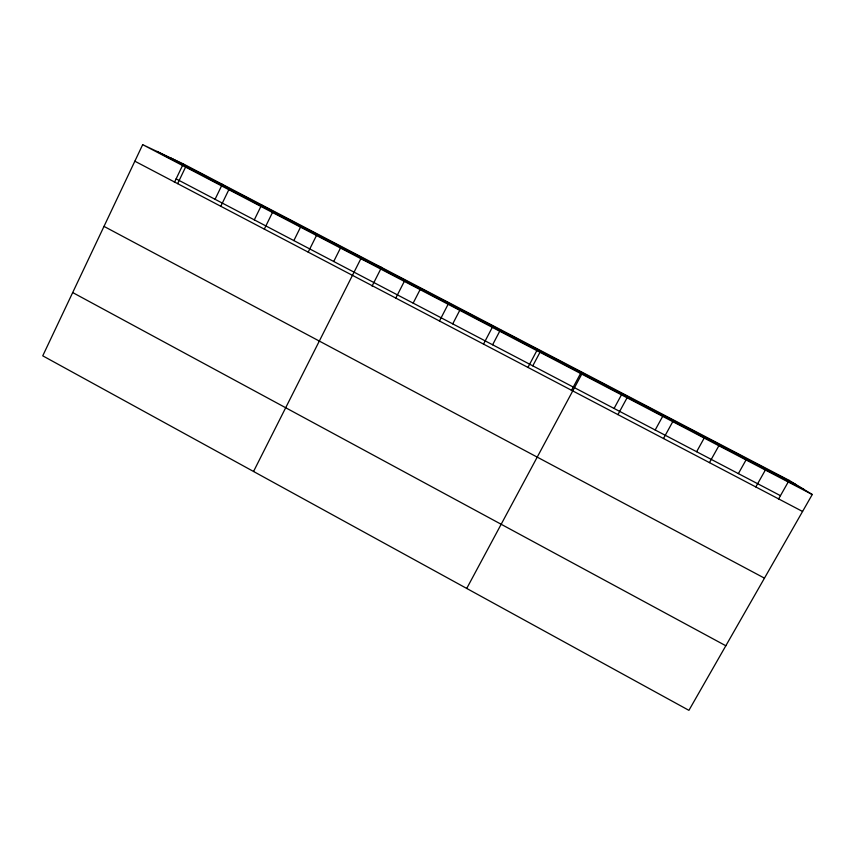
<?xml version="1.0" encoding="UTF-8"?>
<svg xmlns="http://www.w3.org/2000/svg" width="855" height="855" viewBox="0 0 855 855"><rect width="100%" height="100%" fill="white"/><g stroke="black" fill="none" stroke-linecap="round" stroke-linejoin="round"><path stroke-width="1.28" d="M142.678 144.655L42.75 355.83L688.916 710.345L812.25 494.532L789.133 480.371L183.28 163.904L142.678 144.655L812.25 494.532M174.42 182.425L183.28 163.904M177.637 183.643L185.588 167.078M215.065 199.29L222.332 184.295M220.793 206.279L228.851 189.682M254.309 219.863L261.673 204.847M264.313 229.108L272.489 212.478M293.863 240.597L301.313 225.56M308.195 252.139L316.489 235.478M333.717 261.491L340.685 247.587M253.54 471.479L360.874 258.67L381.522 267.455L372.064 286.115M395.78 298.085L404.319 281.37M413.157 303.13L420.307 289.193M439.47 320.999L448.127 304.262M452.733 323.874L459.969 309.916M483.524 344.105L492.298 327.347M492.608 344.779L500.549 329.635M527.952 367.415L536.844 350.625M532.783 365.844L540.221 351.843M571.386 390.585L580.802 373.047M466.723 588.443L581.774 374.105L581.421 371.872M614.072 408.455L621.692 394.412M617.93 414.611L627.078 397.778M655.187 430.001L662.946 415.861M663.501 438.519L672.778 421.654M696.622 451.718L704.477 437.557M709.458 462.63L718.873 445.744M738.378 473.606L746.33 459.424M755.82 486.944L765.364 470.036M778.478 499.149L789.133 480.371M170.744 157.961L796.24 484.732M156.978 151.431L804.085 489.53M176.109 178.877L780.455 495.665M134.855 161.2L802.567 511.472M104 226.393L764.466 578.151M72.696 292.56L725.831 645.76"/></g></svg>
